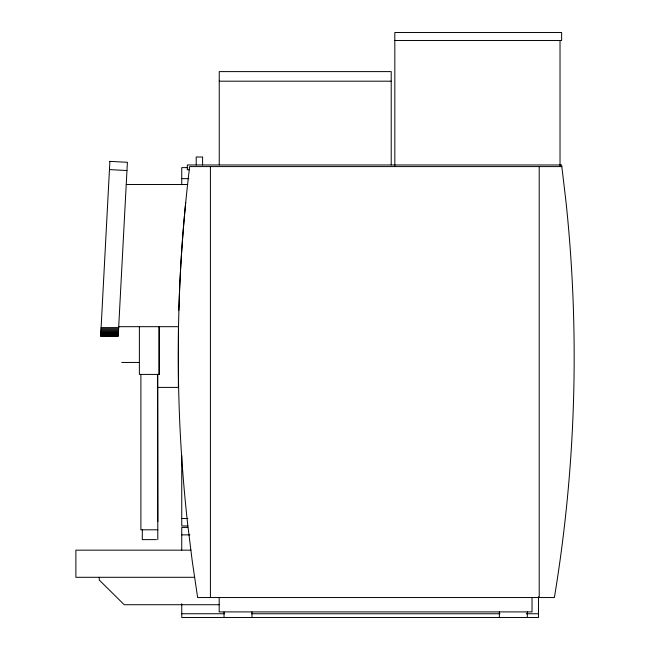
<?xml version="1.0" encoding="UTF-8"?>
<svg xmlns="http://www.w3.org/2000/svg" width="650" height="650" viewBox="0 0 650 650"><rect width="100%" height="100%" fill="white"/><g stroke="black" fill="none" stroke-linecap="round" stroke-linejoin="round"><path stroke-width="0.97" d="M178.441 326.901L178.368 387.4L157.812 387.4M561.811 166.587L189.662 166.587C179.514 250.063 176.142 334.344 179.579 418.364A1539.159 1539.159 0 0 0 187.899 526.142L192.351 561.901L197.641 597.545L554.385 597.545A1473.737 1473.737 0 0 0 565.898 200.907L561.624 164.978L187.322 164.978L187.322 169.772L189.304 169.772M118.649 327.819L118.714 326.682L178.571 326.682M394.826 40.479L561.624 40.479L561.624 32.5L394.826 32.5L394.826 165.872M219.245 81.185L391.211 81.185M187.817 167.627L181.74 167.627L181.74 184.746M181.74 178.661L188.833 178.661M126.222 184.494L187.679 184.494M101.108 327.608L118.666 327.608M101.051 328.738L118.609 328.738M100.986 329.842L118.544 329.842M100.929 330.915L118.487 330.915M100.88 331.931L118.438 331.931M100.831 332.865L118.389 332.865M100.782 333.718L118.341 333.718M100.742 334.457L118.3 334.457M100.709 335.091L118.267 335.091L118.243 335.587L100.685 335.587M100.669 335.952L118.227 335.952M121.737 362.448L139.376 362.448M181.74 518.521L187.817 518.521M187.817 525.964L181.74 525.964L181.74 455.536M187.817 527.426L181.74 527.426L181.74 550.079M157.812 529.799L140.896 529.799L140.896 374.416M181.74 534.869L189.849 534.869M156.406 539.622L142.293 539.622L142.293 529.799M157.812 539.622L157.519 374.416M190.889 550.16L75.879 550.16L75.879 577.298L194.634 577.298M219.18 604.727L124.215 604.727L99.255 580.028L99.255 577.298M181.74 613.754L224.307 613.754M251.672 613.754L499.972 613.754M526.321 613.754L538.484 613.754M109.452 169.601L126.961 170.528M560.024 40.479L560.024 165.872M539.216 166.587L539.216 597.545M538.484 596.798L538.484 617.5L181.74 617.5L181.74 603.777M532.033 597.545L532.033 611.91L219.18 611.91L219.18 597.545M527.304 611.91L527.304 617.5M499.379 611.91L499.379 617.5M391.211 164.938L391.211 71.606L219.245 71.606L219.245 164.938M251.972 611.91L251.972 617.5M224.039 611.91L224.039 617.5M210.413 166.587L210.413 597.545M202.597 164.978L202.597 157.007L196.211 157.007L196.211 164.978M159.323 326.682L159.323 374.416L139.376 374.416L139.376 326.682M158.982 326.682L158.982 374.416M157.812 374.303L157.812 521.625M178.839 310.277A1539.159 1539.159 0 0 1 185.697 202.402M109.891 161.379L100.653 336.245L118.211 336.245L127.4 162.305L109.891 161.379"/></g></svg>
